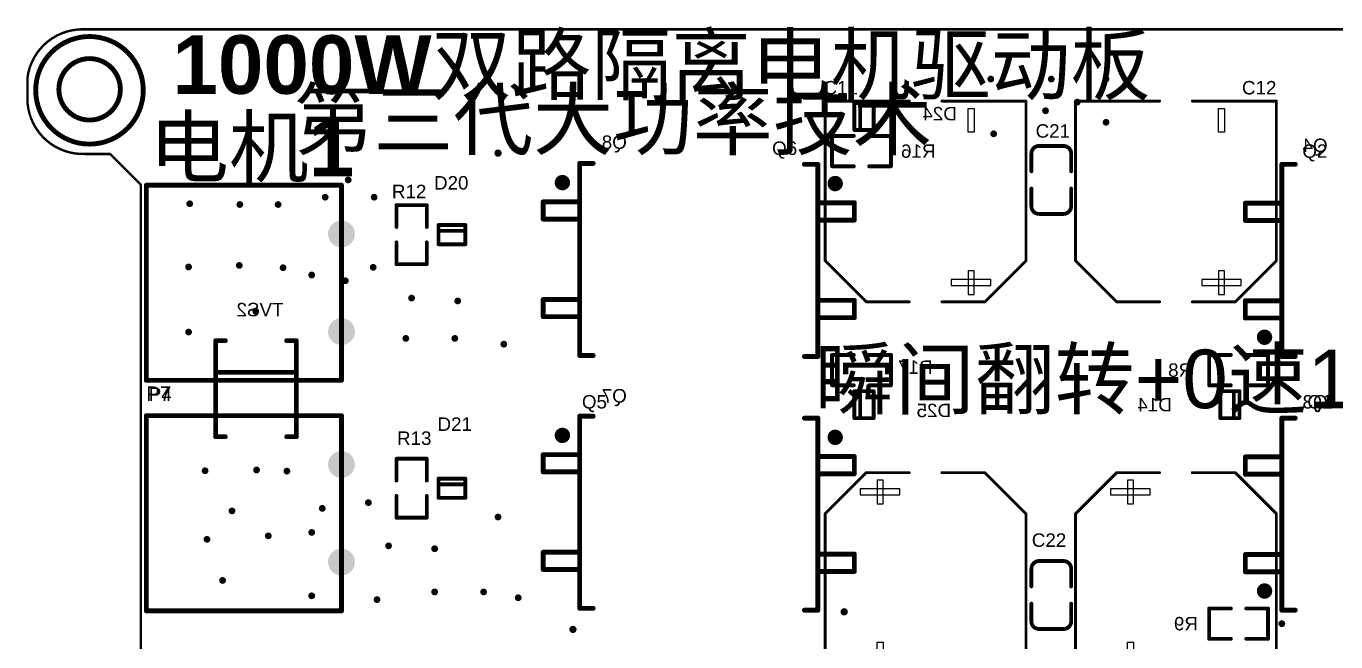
# Model space of a CAD drawing. Header units: inches. Extents: x -6 to 109, y -11 to 64.
# Drawn here: x -5.7 to 62.5, y 31 to 63.1 of the extents above; entities that cross this region are included whole.
import ezdxf

# ---------------------------------------------------------------- set-up
doc = ezdxf.new("R2010")
doc.units = ezdxf.units.IN
for name, color, linetype in [('BottomOverlay', 54, 'Continuous'), ('Mechanical1', 6, 'Continuous'), ('PadHoleLayer', 156, 'Continuous'), ('TopOverlay', 2, 'Continuous'), ('ViaHoleLayer', 16, 'Continuous')]:
    doc.layers.add(name, color=color, linetype=linetype)
doc.styles.add('Arial', font='', dxfattribs={"height": 0.2})
doc.styles.add('Arial_Bold', font='', dxfattribs={"height": 0.2})
doc.styles.get('Arial').set_extended_font_data('Arial')
doc.styles.get('Arial_Bold').set_extended_font_data('Arial', bold=True)

# ---------------------------------------------------------------- blocks, each defined once
blk = doc.blocks.new('POWER_2P_3_96_1')
at = {"layer": 'PadHoleLayer'}
h = blk.add_hatch(color=156, dxfattribs=at)
edge = h.paths.add_edge_path()
edge.add_arc((4.7498, 2.2352), 0.7, 0, 360)
h = blk.add_hatch(color=156, dxfattribs=at)
edge = h.paths.add_edge_path()
edge.add_arc((4.7498, -2.8448), 0.7, 0, 360)
at = {"layer": 'TopOverlay', "const_width": 0.254}
for points in [[(-5.4102, 4.7752), (4.7498, 4.7752)], [(-5.4102, -5.3848), (-5.4102, 4.7752)], [(4.7498, -5.3848), (4.7498, 4.7752)], [(-5.4102, -5.3848), (4.7498, -5.3848)]]:
    blk.add_lwpolyline(points, dxfattribs=at)
at = {"layer": 'TopOverlay', "const_width": 0.127}
for points in [[(-5.4737, 4.7752, 1), (-5.3467, 4.7752, 1)], [(-5.4737, 4.7752, 1), (-5.3467, 4.7752, 1)], [(4.6863, 4.7752, 1), (4.8133, 4.7752, 1)], [(4.6863, 4.7752, 1), (4.8133, 4.7752, 1)], [(-5.4737, -5.3848, 1), (-5.3467, -5.3848, 1)], [(-5.4737, -5.3848, 1), (-5.3467, -5.3848, 1)], [(4.6863, -5.3848, 1), (4.8133, -5.3848, 1)], [(4.6863, -5.3848, 1), (4.8133, -5.3848, 1)]]:
    blk.add_lwpolyline(points, format="xyb", close=True, dxfattribs=at)
blk = doc.blocks.new('LC_SMBF_S1_B_12')
at = {"layer": 'BottomOverlay', "const_width": 0.254}
for points in [[(-2.5, 1.6), (-2.5, 2.1)], [(2.5, 2.1), (-2.5, 2.1)], [(-0.85, -2.1), (-0.85, 2.1)], [(2.5, 1.6), (2.5, 2.1)], [(-2.5, -2.1), (-2.5, -1.6)], [(2.5, -2.1), (-2.5, -2.1)], [(2.5, -2.1), (2.5, -1.6)]]:
    blk.add_lwpolyline(points, dxfattribs=at)
at = {"layer": 'BottomOverlay', "const_width": 0.127}
for points in [[(-2.564, 2.1, 1), (-2.437, 2.1, 1)], [(-2.564, 2.1, 1), (-2.437, 2.1, 1)], [(-0.914, 2.1, 1), (-0.787, 2.1, 1)], [(2.437, 2.1, 1), (2.564, 2.1, 1)], [(2.437, 2.1, 1), (2.564, 2.1, 1)], [(-2.564, 1.6, 1), (-2.437, 1.6, 1)], [(2.437, 1.6, 1), (2.564, 1.6, 1)], [(-2.564, -1.6, 1), (-2.437, -1.6, 1)], [(-2.564, -2.1, 1), (-2.437, -2.1, 1)], [(-2.564, -2.1, 1), (-2.437, -2.1, 1)], [(-0.914, -2.1, 1), (-0.787, -2.1, 1)], [(2.437, -1.6, 1), (2.564, -1.6, 1)], [(2.437, -2.1, 1), (2.564, -2.1, 1)], [(2.437, -2.1, 1), (2.564, -2.1, 1)]]:
    blk.add_lwpolyline(points, format="xyb", close=True, dxfattribs=at)
blk = doc.blocks.new('LC_0603_R_B_23')
at = {"layer": 'BottomOverlay', "const_width": 0.2}
for points in [[(-1.535, -0.79), (-1.535, 0.79)], [(-1.535, 0.79), (-0.4, 0.79)], [(0.4, 0.79), (1.535, 0.79)], [(1.535, -0.79), (1.535, 0.79)], [(-1.535, -0.79), (-0.4, -0.79)], [(0.4, -0.79), (1.535, -0.79)]]:
    blk.add_lwpolyline(points, dxfattribs=at)
at = {"layer": 'BottomOverlay', "const_width": 0.1}
for points in [[(-1.585, 0.79, 1), (-1.485, 0.79, 1)], [(-1.585, 0.79, 1), (-1.485, 0.79, 1)], [(-0.45, 0.79, 1), (-0.35, 0.79, 1)], [(0.35, 0.79, 1), (0.45, 0.79, 1)], [(1.485, 0.79, 1), (1.585, 0.79, 1)], [(1.485, 0.79, 1), (1.585, 0.79, 1)], [(-1.585, -0.79, 1), (-1.485, -0.79, 1)], [(-1.585, -0.79, 1), (-1.485, -0.79, 1)], [(-0.45, -0.79, 1), (-0.35, -0.79, 1)], [(0.35, -0.79, 1), (0.45, -0.79, 1)], [(1.485, -0.79, 1), (1.585, -0.79, 1)], [(1.485, -0.79, 1), (1.585, -0.79, 1)]]:
    blk.add_lwpolyline(points, format="xyb", close=True, dxfattribs=at)
blk = doc.blocks.new('LC_0603_R_B_24')
at = {"layer": 'BottomOverlay', "const_width": 0.2}
for points in [[(-1.535, -0.79), (-1.535, 0.79)], [(-1.535, 0.79), (-0.4, 0.79)], [(0.4, 0.79), (1.535, 0.79)], [(1.535, -0.79), (1.535, 0.79)], [(-1.535, -0.79), (-0.4, -0.79)], [(0.4, -0.79), (1.535, -0.79)]]:
    blk.add_lwpolyline(points, dxfattribs=at)
at = {"layer": 'BottomOverlay', "const_width": 0.1}
for points in [[(-1.585, 0.79, 1), (-1.485, 0.79, 1)], [(-1.585, 0.79, 1), (-1.485, 0.79, 1)], [(-0.45, 0.79, 1), (-0.35, 0.79, 1)], [(0.35, 0.79, 1), (0.45, 0.79, 1)], [(1.485, 0.79, 1), (1.585, 0.79, 1)], [(1.485, 0.79, 1), (1.585, 0.79, 1)], [(-1.585, -0.79, 1), (-1.485, -0.79, 1)], [(-1.585, -0.79, 1), (-1.485, -0.79, 1)], [(-0.45, -0.79, 1), (-0.35, -0.79, 1)], [(0.35, -0.79, 1), (0.45, -0.79, 1)], [(1.485, -0.79, 1), (1.585, -0.79, 1)], [(1.485, -0.79, 1), (1.585, -0.79, 1)]]:
    blk.add_lwpolyline(points, format="xyb", close=True, dxfattribs=at)
blk = doc.blocks.new('LC_0603_R_27')
at = {"layer": 'TopOverlay', "const_width": 0.2}
for points in [[(-0.4, 0.79), (-1.535, 0.79)], [(-1.535, -0.79), (-1.535, 0.79)], [(1.535, 0.79), (0.4, 0.79)], [(1.535, -0.79), (1.535, 0.79)], [(-0.4, -0.79), (-1.535, -0.79)], [(1.535, -0.79), (0.4, -0.79)]]:
    blk.add_lwpolyline(points, dxfattribs=at)
at = {"layer": 'TopOverlay', "const_width": 0.1}
for points in [[(-1.585, 0.79, 1), (-1.485, 0.79, 1)], [(-1.585, 0.79, 1), (-1.485, 0.79, 1)], [(-0.45, 0.79, 1), (-0.35, 0.79, 1)], [(0.35, 0.79, 1), (0.45, 0.79, 1)], [(1.485, 0.79, 1), (1.585, 0.79, 1)], [(1.485, 0.79, 1), (1.585, 0.79, 1)], [(-1.585, -0.79, 1), (-1.485, -0.79, 1)], [(-1.585, -0.79, 1), (-1.485, -0.79, 1)], [(-0.45, -0.79, 1), (-0.35, -0.79, 1)], [(0.35, -0.79, 1), (0.45, -0.79, 1)], [(1.485, -0.79, 1), (1.585, -0.79, 1)], [(1.485, -0.79, 1), (1.585, -0.79, 1)]]:
    blk.add_lwpolyline(points, format="xyb", close=True, dxfattribs=at)
blk = doc.blocks.new('LC_0603_R_28')
at = {"layer": 'TopOverlay', "const_width": 0.2}
for points in [[(-0.4, 0.79), (-1.535, 0.79)], [(-1.535, -0.79), (-1.535, 0.79)], [(1.535, 0.79), (0.4, 0.79)], [(1.535, -0.79), (1.535, 0.79)], [(-0.4, -0.79), (-1.535, -0.79)], [(1.535, -0.79), (0.4, -0.79)]]:
    blk.add_lwpolyline(points, dxfattribs=at)
at = {"layer": 'TopOverlay', "const_width": 0.1}
for points in [[(-1.585, 0.79, 1), (-1.485, 0.79, 1)], [(-1.585, 0.79, 1), (-1.485, 0.79, 1)], [(-0.45, 0.79, 1), (-0.35, 0.79, 1)], [(0.35, 0.79, 1), (0.45, 0.79, 1)], [(1.485, 0.79, 1), (1.585, 0.79, 1)], [(1.485, 0.79, 1), (1.585, 0.79, 1)], [(-1.585, -0.79, 1), (-1.485, -0.79, 1)], [(-1.585, -0.79, 1), (-1.485, -0.79, 1)], [(-0.45, -0.79, 1), (-0.35, -0.79, 1)], [(0.35, -0.79, 1), (0.45, -0.79, 1)], [(1.485, -0.79, 1), (1.585, -0.79, 1)], [(1.485, -0.79, 1), (1.585, -0.79, 1)]]:
    blk.add_lwpolyline(points, format="xyb", close=True, dxfattribs=at)
blk = doc.blocks.new('LC_0603_R_B_31')
at = {"layer": 'BottomOverlay', "const_width": 0.2}
for points in [[(-1.535, 0.79), (-1.535, -0.79)], [(-0.4, 0.79), (-1.535, 0.79)], [(1.535, 0.79), (0.4, 0.79)], [(1.535, 0.79), (1.535, -0.79)], [(-0.4, -0.79), (-1.535, -0.79)], [(1.535, -0.79), (0.4, -0.79)]]:
    blk.add_lwpolyline(points, dxfattribs=at)
at = {"layer": 'BottomOverlay', "const_width": 0.1}
for points in [[(-1.585, 0.79, 1), (-1.485, 0.79, 1)], [(-1.585, 0.79, 1), (-1.485, 0.79, 1)], [(-0.45, 0.79, 1), (-0.35, 0.79, 1)], [(0.35, 0.79, 1), (0.45, 0.79, 1)], [(1.485, 0.79, 1), (1.585, 0.79, 1)], [(1.485, 0.79, 1), (1.585, 0.79, 1)], [(-1.585, -0.79, 1), (-1.485, -0.79, 1)], [(-1.585, -0.79, 1), (-1.485, -0.79, 1)], [(-0.45, -0.79, 1), (-0.35, -0.79, 1)], [(0.35, -0.79, 1), (0.45, -0.79, 1)], [(1.485, -0.79, 1), (1.585, -0.79, 1)], [(1.485, -0.79, 1), (1.585, -0.79, 1)]]:
    blk.add_lwpolyline(points, format="xyb", close=True, dxfattribs=at)
blk = doc.blocks.new('LC_0603_R_B_32')
at = {"layer": 'BottomOverlay', "const_width": 0.2}
for points in [[(-1.535, 0.79), (-1.535, -0.79)], [(-0.4, 0.79), (-1.535, 0.79)], [(1.535, 0.79), (0.4, 0.79)], [(1.535, 0.79), (1.535, -0.79)], [(-0.4, -0.79), (-1.535, -0.79)], [(1.535, -0.79), (0.4, -0.79)]]:
    blk.add_lwpolyline(points, dxfattribs=at)
at = {"layer": 'BottomOverlay', "const_width": 0.1}
for points in [[(-1.585, 0.79, 1), (-1.485, 0.79, 1)], [(-1.585, 0.79, 1), (-1.485, 0.79, 1)], [(-0.45, 0.79, 1), (-0.35, 0.79, 1)], [(0.35, 0.79, 1), (0.45, 0.79, 1)], [(1.485, 0.79, 1), (1.585, 0.79, 1)], [(1.485, 0.79, 1), (1.585, 0.79, 1)], [(-1.585, -0.79, 1), (-1.485, -0.79, 1)], [(-1.585, -0.79, 1), (-1.485, -0.79, 1)], [(-0.45, -0.79, 1), (-0.35, -0.79, 1)], [(0.35, -0.79, 1), (0.45, -0.79, 1)], [(1.485, -0.79, 1), (1.585, -0.79, 1)], [(1.485, -0.79, 1), (1.585, -0.79, 1)]]:
    blk.add_lwpolyline(points, format="xyb", close=True, dxfattribs=at)
blk = doc.blocks.new('LC_TO_263_2_B_40')
at = {"layer": 'BottomOverlay', "const_width": 0.254}
for points in [[(-4.6, 5), (-3.9, 5)], [(-3.9, -5), (-3.9, 5)], [(-3.9, 3), (-2, 3)], [(-2, 2.1), (-2, 3)], [(-3.9, 2.1), (-2, 2.1)], [(-3.9, -2.08), (-2, -2.08)], [(-2, -2.98), (-2, -2.08)], [(-3.9, -2.98), (-2, -2.98)], [(-4.6, -5), (-3.9, -5)]]:
    blk.add_lwpolyline(points, dxfattribs=at)
at = {"layer": 'BottomOverlay'}
for points, const_width in [([(-4.664, 5, 1), (-4.537, 5, 1)], 0.127), ([(-3.963, 5, 1), (-3.836, 5, 1)], 0.127), ([(-3.963, 5, 1), (-3.836, 5, 1)], 0.127), ([(-2.8, 4, 1), (-3.2, 4, 1)], 0.4), ([(-3.3, 4, 1), (-3.1, 4, 1)], 0.2), ([(-2.9, 4, 1), (-2.7, 4, 1)], 0.2), ([(-3.963, 3, 1), (-3.836, 3, 1)], 0.127), ([(-2.064, 3, 1), (-1.937, 3, 1)], 0.127), ([(-2.064, 3, 1), (-1.937, 3, 1)], 0.127), ([(-3.963, 2.1, 1), (-3.836, 2.1, 1)], 0.127), ([(-2.064, 2.1, 1), (-1.937, 2.1, 1)], 0.127), ([(-2.064, 2.1, 1), (-1.937, 2.1, 1)], 0.127), ([(-3.963, -2.08, 1), (-3.836, -2.08, 1)], 0.127), ([(-2.064, -2.08, 1), (-1.937, -2.08, 1)], 0.127), ([(-2.064, -2.08, 1), (-1.937, -2.08, 1)], 0.127), ([(-3.963, -2.98, 1), (-3.836, -2.98, 1)], 0.127), ([(-2.064, -2.98, 1), (-1.937, -2.98, 1)], 0.127), ([(-2.064, -2.98, 1), (-1.937, -2.98, 1)], 0.127), ([(-4.664, -5, 1), (-4.537, -5, 1)], 0.127), ([(-3.963, -5, 1), (-3.836, -5, 1)], 0.127), ([(-3.963, -5, 1), (-3.836, -5, 1)], 0.127)]:
    blk.add_lwpolyline(points, format="xyb", close=True, dxfattribs=dict(at, const_width=const_width))
blk = doc.blocks.new('LC_TO_263_2_B_41')
at = {"layer": 'BottomOverlay', "const_width": 0.254}
for points in [[(-4.6, 5), (-3.9, 5)], [(-3.9, -5), (-3.9, 5)], [(-3.9, 3), (-2, 3)], [(-2, 2.1), (-2, 3)], [(-3.9, 2.1), (-2, 2.1)], [(-3.9, -2.08), (-2, -2.08)], [(-2, -2.98), (-2, -2.08)], [(-3.9, -2.98), (-2, -2.98)], [(-4.6, -5), (-3.9, -5)]]:
    blk.add_lwpolyline(points, dxfattribs=at)
at = {"layer": 'BottomOverlay'}
for points, const_width in [([(-4.664, 5, 1), (-4.537, 5, 1)], 0.127), ([(-3.963, 5, 1), (-3.836, 5, 1)], 0.127), ([(-3.963, 5, 1), (-3.836, 5, 1)], 0.127), ([(-2.8, 4, 1), (-3.2, 4, 1)], 0.4), ([(-3.3, 4, 1), (-3.1, 4, 1)], 0.2), ([(-2.9, 4, 1), (-2.7, 4, 1)], 0.2), ([(-3.963, 3, 1), (-3.836, 3, 1)], 0.127), ([(-2.064, 3, 1), (-1.937, 3, 1)], 0.127), ([(-2.064, 3, 1), (-1.937, 3, 1)], 0.127), ([(-3.963, 2.1, 1), (-3.836, 2.1, 1)], 0.127), ([(-2.064, 2.1, 1), (-1.937, 2.1, 1)], 0.127), ([(-2.064, 2.1, 1), (-1.937, 2.1, 1)], 0.127), ([(-3.963, -2.08, 1), (-3.836, -2.08, 1)], 0.127), ([(-2.064, -2.08, 1), (-1.937, -2.08, 1)], 0.127), ([(-2.064, -2.08, 1), (-1.937, -2.08, 1)], 0.127), ([(-3.963, -2.98, 1), (-3.836, -2.98, 1)], 0.127), ([(-2.064, -2.98, 1), (-1.937, -2.98, 1)], 0.127), ([(-2.064, -2.98, 1), (-1.937, -2.98, 1)], 0.127), ([(-4.664, -5, 1), (-4.537, -5, 1)], 0.127), ([(-3.963, -5, 1), (-3.836, -5, 1)], 0.127), ([(-3.963, -5, 1), (-3.836, -5, 1)], 0.127)]:
    blk.add_lwpolyline(points, format="xyb", close=True, dxfattribs=dict(at, const_width=const_width))
blk = doc.blocks.new('LC_TO_263_2_42')
at = {"layer": 'TopOverlay', "const_width": 0.254}
for points in [[(-3.9, 5), (-4.6, 5)], [(-3.9, 5), (-3.9, -5)], [(-2, 2.98), (-3.9, 2.98)], [(-2, 2.98), (-2, 2.08)], [(-2, 2.08), (-3.9, 2.08)], [(-2, -2.1), (-3.9, -2.1)], [(-2, -2.1), (-2, -3)], [(-2, -3), (-3.9, -3)], [(-3.9, -5), (-4.6, -5)]]:
    blk.add_lwpolyline(points, dxfattribs=at)
at = {"layer": 'TopOverlay'}
for points, const_width in [([(-4.664, 5, 1), (-4.537, 5, 1)], 0.127), ([(-3.963, 5, 1), (-3.836, 5, 1)], 0.127), ([(-3.963, 5, 1), (-3.836, 5, 1)], 0.127), ([(-3.963, 2.98, 1), (-3.836, 2.98, 1)], 0.127), ([(-2.064, 2.98, 1), (-1.937, 2.98, 1)], 0.127), ([(-2.064, 2.98, 1), (-1.937, 2.98, 1)], 0.127), ([(-3.963, 2.08, 1), (-3.836, 2.08, 1)], 0.127), ([(-2.064, 2.08, 1), (-1.937, 2.08, 1)], 0.127), ([(-2.064, 2.08, 1), (-1.937, 2.08, 1)], 0.127), ([(-3.963, -2.1, 1), (-3.836, -2.1, 1)], 0.127), ([(-2.064, -2.1, 1), (-1.937, -2.1, 1)], 0.127), ([(-2.064, -2.1, 1), (-1.937, -2.1, 1)], 0.127), ([(-3.963, -3, 1), (-3.836, -3, 1)], 0.127), ([(-2.064, -3, 1), (-1.937, -3, 1)], 0.127), ([(-2.064, -3, 1), (-1.937, -3, 1)], 0.127), ([(-2.8, -4, 1), (-3.2, -4, 1)], 0.4), ([(-3.3, -4, 1), (-3.1, -4, 1)], 0.2), ([(-2.9, -4, 1), (-2.7, -4, 1)], 0.2), ([(-4.664, -5, 1), (-4.537, -5, 1)], 0.127), ([(-3.963, -5, 1), (-3.836, -5, 1)], 0.127), ([(-3.963, -5, 1), (-3.836, -5, 1)], 0.127)]:
    blk.add_lwpolyline(points, format="xyb", close=True, dxfattribs=dict(at, const_width=const_width))
blk = doc.blocks.new('LC_TO_263_2_43')
at = {"layer": 'TopOverlay', "const_width": 0.254}
for points in [[(-3.9, 5), (-4.6, 5)], [(-3.9, 5), (-3.9, -5)], [(-2, 2.98), (-3.9, 2.98)], [(-2, 2.98), (-2, 2.08)], [(-2, 2.08), (-3.9, 2.08)], [(-2, -2.1), (-3.9, -2.1)], [(-2, -2.1), (-2, -3)], [(-2, -3), (-3.9, -3)], [(-3.9, -5), (-4.6, -5)]]:
    blk.add_lwpolyline(points, dxfattribs=at)
at = {"layer": 'TopOverlay'}
for points, const_width in [([(-4.664, 5, 1), (-4.537, 5, 1)], 0.127), ([(-3.963, 5, 1), (-3.836, 5, 1)], 0.127), ([(-3.963, 5, 1), (-3.836, 5, 1)], 0.127), ([(-3.963, 2.98, 1), (-3.836, 2.98, 1)], 0.127), ([(-2.064, 2.98, 1), (-1.937, 2.98, 1)], 0.127), ([(-2.064, 2.98, 1), (-1.937, 2.98, 1)], 0.127), ([(-3.963, 2.08, 1), (-3.836, 2.08, 1)], 0.127), ([(-2.064, 2.08, 1), (-1.937, 2.08, 1)], 0.127), ([(-2.064, 2.08, 1), (-1.937, 2.08, 1)], 0.127), ([(-3.963, -2.1, 1), (-3.836, -2.1, 1)], 0.127), ([(-2.064, -2.1, 1), (-1.937, -2.1, 1)], 0.127), ([(-2.064, -2.1, 1), (-1.937, -2.1, 1)], 0.127), ([(-3.963, -3, 1), (-3.836, -3, 1)], 0.127), ([(-2.064, -3, 1), (-1.937, -3, 1)], 0.127), ([(-2.064, -3, 1), (-1.937, -3, 1)], 0.127), ([(-2.8, -4, 1), (-3.2, -4, 1)], 0.4), ([(-3.3, -4, 1), (-3.1, -4, 1)], 0.2), ([(-2.9, -4, 1), (-2.7, -4, 1)], 0.2), ([(-4.664, -5, 1), (-4.537, -5, 1)], 0.127), ([(-3.963, -5, 1), (-3.836, -5, 1)], 0.127), ([(-3.963, -5, 1), (-3.836, -5, 1)], 0.127)]:
    blk.add_lwpolyline(points, format="xyb", close=True, dxfattribs=dict(at, const_width=const_width))
blk = doc.blocks.new('LC_TO_263_2_B_44')
at = {"layer": 'BottomOverlay', "const_width": 0.254}
for points in [[(-3.9, 5), (-4.6, 5)], [(-3.9, 5), (-3.9, -5)], [(-2, 3), (-3.9, 3)], [(-2, 3), (-2, 2.1)], [(-2, 2.1), (-3.9, 2.1)], [(-2, -2.08), (-3.9, -2.08)], [(-2, -2.08), (-2, -2.98)], [(-2, -2.98), (-3.9, -2.98)], [(-3.9, -5), (-4.6, -5)]]:
    blk.add_lwpolyline(points, dxfattribs=at)
at = {"layer": 'BottomOverlay'}
for points, const_width in [([(-4.664, 5, 1), (-4.537, 5, 1)], 0.127), ([(-3.963, 5, 1), (-3.836, 5, 1)], 0.127), ([(-3.963, 5, 1), (-3.836, 5, 1)], 0.127), ([(-2.8, 4, 1), (-3.2, 4, 1)], 0.4), ([(-3.3, 4, 1), (-3.1, 4, 1)], 0.2), ([(-2.9, 4, 1), (-2.7, 4, 1)], 0.2), ([(-3.963, 3, 1), (-3.836, 3, 1)], 0.127), ([(-2.064, 3, 1), (-1.937, 3, 1)], 0.127), ([(-2.064, 3, 1), (-1.937, 3, 1)], 0.127), ([(-3.963, 2.1, 1), (-3.836, 2.1, 1)], 0.127), ([(-2.064, 2.1, 1), (-1.937, 2.1, 1)], 0.127), ([(-2.064, 2.1, 1), (-1.937, 2.1, 1)], 0.127), ([(-3.963, -2.08, 1), (-3.836, -2.08, 1)], 0.127), ([(-2.064, -2.08, 1), (-1.937, -2.08, 1)], 0.127), ([(-2.064, -2.08, 1), (-1.937, -2.08, 1)], 0.127), ([(-3.963, -2.98, 1), (-3.836, -2.98, 1)], 0.127), ([(-2.064, -2.98, 1), (-1.937, -2.98, 1)], 0.127), ([(-2.064, -2.98, 1), (-1.937, -2.98, 1)], 0.127), ([(-4.664, -5, 1), (-4.537, -5, 1)], 0.127), ([(-3.963, -5, 1), (-3.836, -5, 1)], 0.127), ([(-3.963, -5, 1), (-3.836, -5, 1)], 0.127)]:
    blk.add_lwpolyline(points, format="xyb", close=True, dxfattribs=dict(at, const_width=const_width))
blk = doc.blocks.new('LC_TO_263_2_B_45')
at = {"layer": 'BottomOverlay', "const_width": 0.254}
for points in [[(-3.9, 5), (-4.6, 5)], [(-3.9, 5), (-3.9, -5)], [(-2, 3), (-3.9, 3)], [(-2, 3), (-2, 2.1)], [(-2, 2.1), (-3.9, 2.1)], [(-2, -2.08), (-3.9, -2.08)], [(-2, -2.08), (-2, -2.98)], [(-2, -2.98), (-3.9, -2.98)], [(-3.9, -5), (-4.6, -5)]]:
    blk.add_lwpolyline(points, dxfattribs=at)
at = {"layer": 'BottomOverlay'}
for points, const_width in [([(-4.664, 5, 1), (-4.537, 5, 1)], 0.127), ([(-3.963, 5, 1), (-3.836, 5, 1)], 0.127), ([(-3.963, 5, 1), (-3.836, 5, 1)], 0.127), ([(-2.8, 4, 1), (-3.2, 4, 1)], 0.4), ([(-3.3, 4, 1), (-3.1, 4, 1)], 0.2), ([(-2.9, 4, 1), (-2.7, 4, 1)], 0.2), ([(-3.963, 3, 1), (-3.836, 3, 1)], 0.127), ([(-2.064, 3, 1), (-1.937, 3, 1)], 0.127), ([(-2.064, 3, 1), (-1.937, 3, 1)], 0.127), ([(-3.963, 2.1, 1), (-3.836, 2.1, 1)], 0.127), ([(-2.064, 2.1, 1), (-1.937, 2.1, 1)], 0.127), ([(-2.064, 2.1, 1), (-1.937, 2.1, 1)], 0.127), ([(-3.963, -2.08, 1), (-3.836, -2.08, 1)], 0.127), ([(-2.064, -2.08, 1), (-1.937, -2.08, 1)], 0.127), ([(-2.064, -2.08, 1), (-1.937, -2.08, 1)], 0.127), ([(-3.963, -2.98, 1), (-3.836, -2.98, 1)], 0.127), ([(-2.064, -2.98, 1), (-1.937, -2.98, 1)], 0.127), ([(-2.064, -2.98, 1), (-1.937, -2.98, 1)], 0.127), ([(-4.664, -5, 1), (-4.537, -5, 1)], 0.127), ([(-3.963, -5, 1), (-3.836, -5, 1)], 0.127), ([(-3.963, -5, 1), (-3.836, -5, 1)], 0.127)]:
    blk.add_lwpolyline(points, format="xyb", close=True, dxfattribs=dict(at, const_width=const_width))
blk = doc.blocks.new('POWER_2P_3_96_49')
at = {"layer": 'PadHoleLayer'}
h = blk.add_hatch(color=156, dxfattribs=at)
edge = h.paths.add_edge_path()
edge.add_arc((4.7498, 2.2352), 0.7, 0, 360)
h = blk.add_hatch(color=156, dxfattribs=at)
edge = h.paths.add_edge_path()
edge.add_arc((4.7498, -2.8448), 0.7, 0, 360)
at = {"layer": 'TopOverlay', "const_width": 0.254}
for points in [[(-5.4102, 4.7752), (4.7498, 4.7752)], [(-5.4102, -5.3848), (-5.4102, 4.7752)], [(4.7498, -5.3848), (4.7498, 4.7752)], [(-5.4102, -5.3848), (4.7498, -5.3848)]]:
    blk.add_lwpolyline(points, dxfattribs=at)
at = {"layer": 'TopOverlay', "const_width": 0.127}
for points in [[(-5.4737, 4.7752, 1), (-5.3467, 4.7752, 1)], [(-5.4737, 4.7752, 1), (-5.3467, 4.7752, 1)], [(4.6863, 4.7752, 1), (4.8133, 4.7752, 1)], [(4.6863, 4.7752, 1), (4.8133, 4.7752, 1)], [(-5.4737, -5.3848, 1), (-5.3467, -5.3848, 1)], [(-5.4737, -5.3848, 1), (-5.3467, -5.3848, 1)], [(4.6863, -5.3848, 1), (4.8133, -5.3848, 1)], [(4.6863, -5.3848, 1), (4.8133, -5.3848, 1)]]:
    blk.add_lwpolyline(points, format="xyb", close=True, dxfattribs=at)
blk = doc.blocks.new('LC_SOD_123_B_56')
at = {"layer": 'BottomOverlay', "const_width": 0.2}
for points in [[(-0.5, 0.7), (0.5, 0.7)], [(-0.5, -0.7), (-0.5, 0.7)], [(-0.2, -0.7), (-0.2, 0.7)], [(0.5, -0.7), (0.5, 0.7)], [(-0.5, -0.7), (0.5, -0.7)]]:
    blk.add_lwpolyline(points, dxfattribs=at)
at = {"layer": 'BottomOverlay', "const_width": 0.1}
for points in [[(-0.55, 0.7, 1), (-0.45, 0.7, 1)], [(-0.55, 0.7, 1), (-0.45, 0.7, 1)], [(-0.25, 0.7, 1), (-0.15, 0.7, 1)], [(0.45, 0.7, 1), (0.55, 0.7, 1)], [(0.45, 0.7, 1), (0.55, 0.7, 1)], [(-0.55, -0.7, 1), (-0.45, -0.7, 1)], [(-0.55, -0.7, 1), (-0.45, -0.7, 1)], [(-0.25, -0.7, 1), (-0.15, -0.7, 1)], [(0.45, -0.7, 1), (0.55, -0.7, 1)], [(0.45, -0.7, 1), (0.55, -0.7, 1)]]:
    blk.add_lwpolyline(points, format="xyb", close=True, dxfattribs=at)
blk = doc.blocks.new('LC_SOD_123_B_57')
at = {"layer": 'BottomOverlay', "const_width": 0.2}
for points in [[(-0.5, 0.7), (0.5, 0.7)], [(-0.5, -0.7), (-0.5, 0.7)], [(-0.2, -0.7), (-0.2, 0.7)], [(0.5, -0.7), (0.5, 0.7)], [(-0.5, -0.7), (0.5, -0.7)]]:
    blk.add_lwpolyline(points, dxfattribs=at)
at = {"layer": 'BottomOverlay', "const_width": 0.1}
for points in [[(-0.55, 0.7, 1), (-0.45, 0.7, 1)], [(-0.55, 0.7, 1), (-0.45, 0.7, 1)], [(-0.25, 0.7, 1), (-0.15, 0.7, 1)], [(0.45, 0.7, 1), (0.55, 0.7, 1)], [(0.45, 0.7, 1), (0.55, 0.7, 1)], [(-0.55, -0.7, 1), (-0.45, -0.7, 1)], [(-0.55, -0.7, 1), (-0.45, -0.7, 1)], [(-0.25, -0.7, 1), (-0.15, -0.7, 1)], [(0.45, -0.7, 1), (0.55, -0.7, 1)], [(0.45, -0.7, 1), (0.55, -0.7, 1)]]:
    blk.add_lwpolyline(points, format="xyb", close=True, dxfattribs=at)
blk = doc.blocks.new('LC_SOD_123_60')
at = {"layer": 'TopOverlay', "const_width": 0.2}
for points in [[(0.5, 0.7), (-0.5, 0.7)], [(-0.5, -0.7), (-0.5, 0.7)], [(-0.2, -0.7), (-0.2, 0.7)], [(0.5, -0.7), (0.5, 0.7)], [(0.5, -0.7), (-0.5, -0.7)]]:
    blk.add_lwpolyline(points, dxfattribs=at)
at = {"layer": 'TopOverlay', "const_width": 0.1}
for points in [[(-0.55, 0.7, 1), (-0.45, 0.7, 1)], [(-0.55, 0.7, 1), (-0.45, 0.7, 1)], [(-0.25, 0.7, 1), (-0.15, 0.7, 1)], [(0.45, 0.7, 1), (0.55, 0.7, 1)], [(0.45, 0.7, 1), (0.55, 0.7, 1)], [(-0.55, -0.7, 1), (-0.45, -0.7, 1)], [(-0.55, -0.7, 1), (-0.45, -0.7, 1)], [(-0.25, -0.7, 1), (-0.15, -0.7, 1)], [(0.45, -0.7, 1), (0.55, -0.7, 1)], [(0.45, -0.7, 1), (0.55, -0.7, 1)]]:
    blk.add_lwpolyline(points, format="xyb", close=True, dxfattribs=at)
blk = doc.blocks.new('LC_SOD_123_61')
at = {"layer": 'TopOverlay', "const_width": 0.2}
for points in [[(0.5, 0.7), (-0.5, 0.7)], [(-0.5, -0.7), (-0.5, 0.7)], [(-0.2, -0.7), (-0.2, 0.7)], [(0.5, -0.7), (0.5, 0.7)], [(0.5, -0.7), (-0.5, -0.7)]]:
    blk.add_lwpolyline(points, dxfattribs=at)
at = {"layer": 'TopOverlay', "const_width": 0.1}
for points in [[(-0.55, 0.7, 1), (-0.45, 0.7, 1)], [(-0.55, 0.7, 1), (-0.45, 0.7, 1)], [(-0.25, 0.7, 1), (-0.15, 0.7, 1)], [(0.45, 0.7, 1), (0.55, 0.7, 1)], [(0.45, 0.7, 1), (0.55, 0.7, 1)], [(-0.55, -0.7, 1), (-0.45, -0.7, 1)], [(-0.55, -0.7, 1), (-0.45, -0.7, 1)], [(-0.25, -0.7, 1), (-0.15, -0.7, 1)], [(0.45, -0.7, 1), (0.55, -0.7, 1)], [(0.45, -0.7, 1), (0.55, -0.7, 1)]]:
    blk.add_lwpolyline(points, format="xyb", close=True, dxfattribs=at)
blk = doc.blocks.new('LC_SOD_123_B_67')
at = {"layer": 'BottomOverlay', "const_width": 0.2}
for points in [[(0.5, 0.7), (-0.5, 0.7)], [(-0.5, 0.7), (-0.5, -0.7)], [(-0.2, 0.7), (-0.2, -0.7)], [(0.5, 0.7), (0.5, -0.7)], [(0.5, -0.7), (-0.5, -0.7)]]:
    blk.add_lwpolyline(points, dxfattribs=at)
at = {"layer": 'BottomOverlay', "const_width": 0.1}
for points in [[(-0.55, 0.7, 1), (-0.45, 0.7, 1)], [(-0.55, 0.7, 1), (-0.45, 0.7, 1)], [(-0.25, 0.7, 1), (-0.15, 0.7, 1)], [(0.45, 0.7, 1), (0.55, 0.7, 1)], [(0.45, 0.7, 1), (0.55, 0.7, 1)], [(-0.55, -0.7, 1), (-0.45, -0.7, 1)], [(-0.55, -0.7, 1), (-0.45, -0.7, 1)], [(-0.25, -0.7, 1), (-0.15, -0.7, 1)], [(0.45, -0.7, 1), (0.55, -0.7, 1)], [(0.45, -0.7, 1), (0.55, -0.7, 1)]]:
    blk.add_lwpolyline(points, format="xyb", close=True, dxfattribs=at)
blk = doc.blocks.new('LC_0805_C_90')
at = {"layer": 'TopOverlay', "const_width": 0.2}
for points in [[(-1.77, 0.635, -0.414214), (-1.37, 1.035)], [(1.37, 1.035, -0.414213), (1.77, 0.635)], [(-1.37, -1.035, -0.414214), (-1.77, -0.635)], [(1.77, -0.635, -0.414214), (1.37, -1.035)]]:
    blk.add_lwpolyline(points, format="xyb", dxfattribs=at)
for points in [[(-1.77, 0.635), (-1.77, -0.635)], [(-1.37, 1.035), (-0.45, 1.035)], [(0.45, 1.035), (1.37, 1.035)], [(1.77, 0.635), (1.77, -0.635)], [(-1.37, -1.035), (-0.45, -1.035)], [(0.45, -1.035), (1.37, -1.035)]]:
    blk.add_lwpolyline(points, dxfattribs=at)
at = {"layer": 'TopOverlay', "const_width": 0.1}
for points in [[(-1.82, 0.635, 1), (-1.72, 0.635, 1)], [(-1.82, 0.635, 1), (-1.72, 0.635, 1)], [(-1.42, 1.035, 1), (-1.32, 1.035, 1)], [(-1.42, 1.035, 1), (-1.32, 1.035, 1)], [(-0.5, 1.035, 1), (-0.4, 1.035, 1)], [(0.4, 1.035, 1), (0.5, 1.035, 1)], [(1.32, 1.035, 1), (1.42, 1.035, 1)], [(1.32, 1.035, 1), (1.42, 1.035, 1)], [(1.72, 0.635, 1), (1.82, 0.635, 1)], [(1.72, 0.635, 1), (1.82, 0.635, 1)], [(-1.82, -0.635, 1), (-1.72, -0.635, 1)], [(-1.82, -0.635, 1), (-1.72, -0.635, 1)], [(1.72, -0.635, 1), (1.82, -0.635, 1)], [(1.72, -0.635, 1), (1.82, -0.635, 1)], [(-1.42, -1.035, 1), (-1.32, -1.035, 1)], [(-1.42, -1.035, 1), (-1.32, -1.035, 1)], [(-0.5, -1.035, 1), (-0.4, -1.035, 1)], [(0.4, -1.035, 1), (0.5, -1.035, 1)], [(1.32, -1.035, 1), (1.42, -1.035, 1)], [(1.32, -1.035, 1), (1.42, -1.035, 1)]]:
    blk.add_lwpolyline(points, format="xyb", close=True, dxfattribs=at)
blk = doc.blocks.new('LC_0805_C_91')
at = {"layer": 'TopOverlay', "const_width": 0.2}
for points in [[(-1.77, 0.635, -0.414214), (-1.37, 1.035)], [(1.37, 1.035, -0.414213), (1.77, 0.635)], [(-1.37, -1.035, -0.414214), (-1.77, -0.635)], [(1.77, -0.635, -0.414214), (1.37, -1.035)]]:
    blk.add_lwpolyline(points, format="xyb", dxfattribs=at)
for points in [[(-1.77, -0.635), (-1.77, 0.635)], [(-0.45, 1.035), (-1.37, 1.035)], [(1.37, 1.035), (0.45, 1.035)], [(1.77, -0.635), (1.77, 0.635)], [(-0.45, -1.035), (-1.37, -1.035)], [(1.37, -1.035), (0.45, -1.035)]]:
    blk.add_lwpolyline(points, dxfattribs=at)
at = {"layer": 'TopOverlay', "const_width": 0.1}
for points in [[(-1.82, 0.635, 1), (-1.72, 0.635, 1)], [(-1.82, 0.635, 1), (-1.72, 0.635, 1)], [(-1.42, 1.035, 1), (-1.32, 1.035, 1)], [(-1.42, 1.035, 1), (-1.32, 1.035, 1)], [(-0.5, 1.035, 1), (-0.4, 1.035, 1)], [(0.4, 1.035, 1), (0.5, 1.035, 1)], [(1.32, 1.035, 1), (1.42, 1.035, 1)], [(1.32, 1.035, 1), (1.42, 1.035, 1)], [(1.72, 0.635, 1), (1.82, 0.635, 1)], [(1.72, 0.635, 1), (1.82, 0.635, 1)], [(-1.82, -0.635, 1), (-1.72, -0.635, 1)], [(-1.82, -0.635, 1), (-1.72, -0.635, 1)], [(1.72, -0.635, 1), (1.82, -0.635, 1)], [(1.72, -0.635, 1), (1.82, -0.635, 1)], [(-1.42, -1.035, 1), (-1.32, -1.035, 1)], [(-1.42, -1.035, 1), (-1.32, -1.035, 1)], [(-0.5, -1.035, 1), (-0.4, -1.035, 1)], [(0.4, -1.035, 1), (0.5, -1.035, 1)], [(1.32, -1.035, 1), (1.42, -1.035, 1)], [(1.32, -1.035, 1), (1.42, -1.035, 1)]]:
    blk.add_lwpolyline(points, format="xyb", close=True, dxfattribs=at)
blk = doc.blocks.new('470UF_35V_SMD10_10_5_92')
at = {"layer": 'TopOverlay'}
for p, q in [((-4.613, -1.574), (-4.613, -1.574)), ((-4.613, -1.574), (-4.613, -3.634)), ((-4.304, -1.574), (-4.613, -1.574)), ((-4.304, -3.634), (-4.304, -1.574)), ((-5.076, -2.449), (-5.076, -2.449)), ((-5.076, -2.449), (-5.076, -2.758)), ((-3.84, -2.449), (-5.076, -2.449)), ((-3.84, -2.758), (-3.84, -2.449)), ((3.37, -2.758), (3.37, -2.449)), ((3.37, -2.449), (4.606, -2.449)), ((4.606, -2.449), (4.606, -2.449)), ((4.606, -2.449), (4.606, -2.758)), ((-5.076, -2.758), (-3.84, -2.758)), ((4.606, -2.758), (3.37, -2.758)), ((-4.613, -3.634), (-4.304, -3.634))]:
    blk.add_line(p, q, dxfattribs=at)
at = {"layer": 'TopOverlay', "const_width": 0.152}
for points in [[(-5.461, 2.855), (-3.325, 4.991)], [(4.991, 4.991), (-3.325, 4.991)], [(4.991, 0.618), (4.991, 4.991)], [(-5.461, 0.618), (-5.461, 2.855)], [(-5.461, -3.325), (-5.461, -1.087)], [(4.991, -5.461), (4.991, -1.087)], [(-3.325, -5.461), (-5.461, -3.325)], [(4.991, -5.461), (-3.325, -5.461)]]:
    blk.add_lwpolyline(points, dxfattribs=at)
at = {"layer": 'TopOverlay', "const_width": 0.0762}
for points in [[(-3.363, 4.991, 1), (-3.287, 4.991, 1)], [(-3.363, 4.991, 1), (-3.287, 4.991, 1)], [(4.953, 4.991, 1), (5.029, 4.991, 1)], [(4.953, 4.991, 1), (5.029, 4.991, 1)], [(-5.499, 2.855, 1), (-5.423, 2.855, 1)], [(-5.499, 2.855, 1), (-5.423, 2.855, 1)], [(-5.499, 0.618, 1), (-5.423, 0.618, 1)], [(4.953, 0.618, 1), (5.029, 0.618, 1)], [(-5.499, -1.087, 1), (-5.423, -1.087, 1)], [(4.953, -1.087, 1), (5.029, -1.087, 1)], [(-5.499, -3.325, 1), (-5.423, -3.325, 1)], [(-5.499, -3.325, 1), (-5.423, -3.325, 1)], [(-3.363, -5.461, 1), (-3.287, -5.461, 1)], [(-3.363, -5.461, 1), (-3.287, -5.461, 1)], [(4.953, -5.461, 1), (5.029, -5.461, 1)], [(4.953, -5.461, 1), (5.029, -5.461, 1)]]:
    blk.add_lwpolyline(points, format="xyb", close=True, dxfattribs=at)
blk = doc.blocks.new('470UF_35V_SMD10_10_5_93')
at = {"layer": 'TopOverlay'}
for p, q in [((-4.613, -1.574), (-4.613, -1.574)), ((-4.613, -1.574), (-4.613, -3.634)), ((-4.304, -1.574), (-4.613, -1.574)), ((-4.304, -3.634), (-4.304, -1.574)), ((-5.076, -2.449), (-5.076, -2.449)), ((-5.076, -2.449), (-5.076, -2.758)), ((-3.84, -2.449), (-5.076, -2.449)), ((-3.84, -2.758), (-3.84, -2.449)), ((3.37, -2.758), (3.37, -2.449)), ((3.37, -2.449), (4.606, -2.449)), ((4.606, -2.449), (4.606, -2.449)), ((4.606, -2.449), (4.606, -2.758)), ((-5.076, -2.758), (-3.84, -2.758)), ((4.606, -2.758), (3.37, -2.758)), ((-4.613, -3.634), (-4.304, -3.634))]:
    blk.add_line(p, q, dxfattribs=at)
at = {"layer": 'TopOverlay', "const_width": 0.152}
for points in [[(-5.461, 2.855), (-3.325, 4.991)], [(4.991, 4.991), (-3.325, 4.991)], [(4.991, 0.618), (4.991, 4.991)], [(-5.461, 0.618), (-5.461, 2.855)], [(-5.461, -3.325), (-5.461, -1.087)], [(4.991, -5.461), (4.991, -1.087)], [(-3.325, -5.461), (-5.461, -3.325)], [(4.991, -5.461), (-3.325, -5.461)]]:
    blk.add_lwpolyline(points, dxfattribs=at)
at = {"layer": 'TopOverlay', "const_width": 0.0762}
for points in [[(-3.363, 4.991, 1), (-3.287, 4.991, 1)], [(-3.363, 4.991, 1), (-3.287, 4.991, 1)], [(4.953, 4.991, 1), (5.029, 4.991, 1)], [(4.953, 4.991, 1), (5.029, 4.991, 1)], [(-5.499, 2.855, 1), (-5.423, 2.855, 1)], [(-5.499, 2.855, 1), (-5.423, 2.855, 1)], [(-5.499, 0.618, 1), (-5.423, 0.618, 1)], [(4.953, 0.618, 1), (5.029, 0.618, 1)], [(-5.499, -1.087, 1), (-5.423, -1.087, 1)], [(4.953, -1.087, 1), (5.029, -1.087, 1)], [(-5.499, -3.325, 1), (-5.423, -3.325, 1)], [(-5.499, -3.325, 1), (-5.423, -3.325, 1)], [(-3.363, -5.461, 1), (-3.287, -5.461, 1)], [(-3.363, -5.461, 1), (-3.287, -5.461, 1)], [(4.953, -5.461, 1), (5.029, -5.461, 1)], [(4.953, -5.461, 1), (5.029, -5.461, 1)]]:
    blk.add_lwpolyline(points, format="xyb", close=True, dxfattribs=at)
blk = doc.blocks.new('470UF_35V_SMD10_10_5_100')
at = {"layer": 'TopOverlay'}
for p, q in [((-4.613, -1.574), (-4.613, -1.574)), ((-4.613, -1.574), (-4.613, -3.634)), ((-4.304, -1.574), (-4.613, -1.574)), ((-4.304, -3.634), (-4.304, -1.574)), ((-5.076, -2.449), (-5.076, -2.449)), ((-5.076, -2.449), (-5.076, -2.758)), ((-3.84, -2.449), (-5.076, -2.449)), ((-3.84, -2.758), (-3.84, -2.449)), ((3.37, -2.758), (3.37, -2.449)), ((3.37, -2.449), (4.606, -2.449)), ((4.606, -2.449), (4.606, -2.449)), ((4.606, -2.449), (4.606, -2.758)), ((-5.076, -2.758), (-3.84, -2.758)), ((4.606, -2.758), (3.37, -2.758)), ((-4.613, -3.634), (-4.304, -3.634))]:
    blk.add_line(p, q, dxfattribs=at)
at = {"layer": 'TopOverlay', "const_width": 0.152}
for points in [[(-3.325, 4.991), (-5.461, 2.855)], [(-3.325, 4.991), (4.991, 4.991)], [(4.991, 4.991), (4.991, 0.618)], [(-5.461, 2.855), (-5.461, 0.618)], [(-5.461, -1.087), (-5.461, -3.325)], [(4.991, -1.087), (4.991, -5.461)], [(-5.461, -3.325), (-3.325, -5.461)], [(-3.325, -5.461), (4.991, -5.461)]]:
    blk.add_lwpolyline(points, dxfattribs=at)
at = {"layer": 'TopOverlay', "const_width": 0.0762}
for points in [[(-3.363, 4.991, 1), (-3.287, 4.991, 1)], [(-3.363, 4.991, 1), (-3.287, 4.991, 1)], [(4.953, 4.991, 1), (5.029, 4.991, 1)], [(4.953, 4.991, 1), (5.029, 4.991, 1)], [(-5.499, 2.855, 1), (-5.423, 2.855, 1)], [(-5.499, 2.855, 1), (-5.423, 2.855, 1)], [(-5.499, 0.618, 1), (-5.423, 0.618, 1)], [(4.953, 0.618, 1), (5.029, 0.618, 1)], [(-5.499, -1.087, 1), (-5.423, -1.087, 1)], [(4.953, -1.087, 1), (5.029, -1.087, 1)], [(-5.499, -3.325, 1), (-5.423, -3.325, 1)], [(-5.499, -3.325, 1), (-5.423, -3.325, 1)], [(-3.363, -5.461, 1), (-3.287, -5.461, 1)], [(-3.363, -5.461, 1), (-3.287, -5.461, 1)], [(4.953, -5.461, 1), (5.029, -5.461, 1)], [(4.953, -5.461, 1), (5.029, -5.461, 1)]]:
    blk.add_lwpolyline(points, format="xyb", close=True, dxfattribs=at)
blk = doc.blocks.new('470UF_35V_SMD10_10_5_101')
at = {"layer": 'TopOverlay'}
for p, q in [((-4.613, -1.574), (-4.613, -1.574)), ((-4.613, -1.574), (-4.613, -3.634)), ((-4.304, -1.574), (-4.613, -1.574)), ((-4.304, -3.634), (-4.304, -1.574)), ((-5.076, -2.449), (-5.076, -2.449)), ((-5.076, -2.449), (-5.076, -2.758)), ((-3.84, -2.449), (-5.076, -2.449)), ((-3.84, -2.758), (-3.84, -2.449)), ((3.37, -2.758), (3.37, -2.449)), ((3.37, -2.449), (4.606, -2.449)), ((4.606, -2.449), (4.606, -2.449)), ((4.606, -2.449), (4.606, -2.758)), ((-5.076, -2.758), (-3.84, -2.758)), ((4.606, -2.758), (3.37, -2.758)), ((-4.613, -3.634), (-4.304, -3.634))]:
    blk.add_line(p, q, dxfattribs=at)
at = {"layer": 'TopOverlay', "const_width": 0.152}
for points in [[(-3.325, 4.991), (-5.461, 2.855)], [(-3.325, 4.991), (4.991, 4.991)], [(4.991, 4.991), (4.991, 0.618)], [(-5.461, 2.855), (-5.461, 0.618)], [(-5.461, -1.087), (-5.461, -3.325)], [(4.991, -1.087), (4.991, -5.461)], [(-5.461, -3.325), (-3.325, -5.461)], [(-3.325, -5.461), (4.991, -5.461)]]:
    blk.add_lwpolyline(points, dxfattribs=at)
at = {"layer": 'TopOverlay', "const_width": 0.0762}
for points in [[(-3.363, 4.991, 1), (-3.287, 4.991, 1)], [(-3.363, 4.991, 1), (-3.287, 4.991, 1)], [(4.953, 4.991, 1), (5.029, 4.991, 1)], [(4.953, 4.991, 1), (5.029, 4.991, 1)], [(-5.499, 2.855, 1), (-5.423, 2.855, 1)], [(-5.499, 2.855, 1), (-5.423, 2.855, 1)], [(-5.499, 0.618, 1), (-5.423, 0.618, 1)], [(4.953, 0.618, 1), (5.029, 0.618, 1)], [(-5.499, -1.087, 1), (-5.423, -1.087, 1)], [(4.953, -1.087, 1), (5.029, -1.087, 1)], [(-5.499, -3.325, 1), (-5.423, -3.325, 1)], [(-5.499, -3.325, 1), (-5.423, -3.325, 1)], [(-3.363, -5.461, 1), (-3.287, -5.461, 1)], [(-3.363, -5.461, 1), (-3.287, -5.461, 1)], [(4.953, -5.461, 1), (5.029, -5.461, 1)], [(4.953, -5.461, 1), (5.029, -5.461, 1)]]:
    blk.add_lwpolyline(points, format="xyb", close=True, dxfattribs=at)

msp = doc.modelspace()

# ---------------------------------------------------------------- hatches: boundary and pattern name
at = {"layer": 'ViaHoleLayer'}
h = msp.add_hatch(color=16, dxfattribs=at)
edge = h.paths.add_edge_path()
edge.add_arc((44.55, 60.3), 0.178, 0, 360)
h = msp.add_hatch(color=16, dxfattribs=at)
edge = h.paths.add_edge_path()
edge.add_arc((47.7, 60.3), 0.178, 0, 360)
h = msp.add_hatch(color=16, dxfattribs=at)
edge = h.paths.add_edge_path()
edge.add_arc((50.55, 60.3), 0.178, 0, 360)
h = msp.add_hatch(color=16, dxfattribs=at)
edge = h.paths.add_edge_path()
edge.add_arc((47.4, 58.65), 0.178, 0, 360)
h = msp.add_hatch(color=16, dxfattribs=at)
edge = h.paths.add_edge_path()
edge.add_arc((49.05, 59.1), 0.178, 0, 360)
h = msp.add_hatch(color=16, dxfattribs=at)
edge = h.paths.add_edge_path()
edge.add_arc((50.55, 58.05), 0.178, 0, 360)
h = msp.add_hatch(color=16, dxfattribs=at)
edge = h.paths.add_edge_path()
edge.add_arc((44.7, 57.45), 0.178, 0, 360)
h = msp.add_hatch(color=16, dxfattribs=at)
edge = h.paths.add_edge_path()
edge.add_arc((18.9, 56.445), 0.191, 0, 360)
h = msp.add_hatch(color=16, dxfattribs=at)
edge = h.paths.add_edge_path()
edge.add_arc((11.1, 55.05), 0.178, 0, 360)
h = msp.add_hatch(color=16, dxfattribs=at)
edge = h.paths.add_edge_path()
edge.add_arc((2.85, 53.81), 0.178, 0, 360)
h = msp.add_hatch(color=16, dxfattribs=at)
edge = h.paths.add_edge_path()
edge.add_arc((5.46, 53.77), 0.178, 0, 360)
h = msp.add_hatch(color=16, dxfattribs=at)
edge = h.paths.add_edge_path()
edge.add_arc((7.45, 53.77), 0.178, 0, 360)
h = msp.add_hatch(color=16, dxfattribs=at)
edge = h.paths.add_edge_path()
edge.add_arc((9.9, 54.15), 0.178, 0, 360)
h = msp.add_hatch(color=16, dxfattribs=at)
edge = h.paths.add_edge_path()
edge.add_arc((12.45, 54.15), 0.178, 0, 360)
h = msp.add_hatch(color=16, dxfattribs=at)
edge = h.paths.add_edge_path()
edge.add_arc((2.79, 50.52), 0.178, 0, 360)
h = msp.add_hatch(color=16, dxfattribs=at)
edge = h.paths.add_edge_path()
edge.add_arc((5.43, 50.6), 0.178, 0, 360)
h = msp.add_hatch(color=16, dxfattribs=at)
edge = h.paths.add_edge_path()
edge.add_arc((7.71, 50.48), 0.178, 0, 360)
h = msp.add_hatch(color=16, dxfattribs=at)
edge = h.paths.add_edge_path()
edge.add_arc((12.4, 50.5), 0.178, 0, 360)
h = msp.add_hatch(color=16, dxfattribs=at)
edge = h.paths.add_edge_path()
edge.add_arc((9.2, 50.1), 0.178, 0, 360)
h = msp.add_hatch(color=16, dxfattribs=at)
edge = h.paths.add_edge_path()
edge.add_arc((10.95, 49.8), 0.178, 0, 360)
h = msp.add_hatch(color=16, dxfattribs=at)
edge = h.paths.add_edge_path()
edge.add_arc((14.4, 48.9), 0.178, 0, 360)
h = msp.add_hatch(color=16, dxfattribs=at)
edge = h.paths.add_edge_path()
edge.add_arc((16.8, 48.75), 0.178, 0, 360)
h = msp.add_hatch(color=16, dxfattribs=at)
edge = h.paths.add_edge_path()
edge.add_arc((6.29, 48.2), 0.178, 0, 360)
h = msp.add_hatch(color=16, dxfattribs=at)
edge = h.paths.add_edge_path()
edge.add_arc((2.79, 47.13), 0.178, 0, 360)
h = msp.add_hatch(color=16, dxfattribs=at)
edge = h.paths.add_edge_path()
edge.add_arc((14.1, 46.8), 0.178, 0, 360)
h = msp.add_hatch(color=16, dxfattribs=at)
edge = h.paths.add_edge_path()
edge.add_arc((16.65, 46.8), 0.178, 0, 360)
h = msp.add_hatch(color=16, dxfattribs=at)
edge = h.paths.add_edge_path()
edge.add_arc((19.2, 46.5), 0.178, 0, 360)
h = msp.add_hatch(color=16, dxfattribs=at)
edge = h.paths.add_edge_path()
edge.add_arc((3.65, 39.91), 0.178, 0, 360)
h = msp.add_hatch(color=16, dxfattribs=at)
edge = h.paths.add_edge_path()
edge.add_arc((6.33, 39.95), 0.178, 0, 360)
h = msp.add_hatch(color=16, dxfattribs=at)
edge = h.paths.add_edge_path()
edge.add_arc((7.91, 39.89), 0.178, 0, 360)
h = msp.add_hatch(color=16, dxfattribs=at)
edge = h.paths.add_edge_path()
edge.add_arc((12.15, 38.25), 0.178, 0, 360)
h = msp.add_hatch(color=16, dxfattribs=at)
edge = h.paths.add_edge_path()
edge.add_arc((5.05, 37.82), 0.178, 0, 360)
h = msp.add_hatch(color=16, dxfattribs=at)
edge = h.paths.add_edge_path()
edge.add_arc((9.75, 37.95), 0.178, 0, 360)
h = msp.add_hatch(color=16, dxfattribs=at)
edge = h.paths.add_edge_path()
edge.add_arc((18.9, 37.5), 0.178, 0, 360)
h = msp.add_hatch(color=16, dxfattribs=at)
edge = h.paths.add_edge_path()
edge.add_arc((9.2, 36.7), 0.178, 0, 360)
h = msp.add_hatch(color=16, dxfattribs=at)
edge = h.paths.add_edge_path()
edge.add_arc((3.75, 36.34), 0.178, 0, 360)
h = msp.add_hatch(color=16, dxfattribs=at)
edge = h.paths.add_edge_path()
edge.add_arc((6.94, 36.52), 0.178, 0, 360)
h = msp.add_hatch(color=16, dxfattribs=at)
edge = h.paths.add_edge_path()
edge.add_arc((13.2, 36), 0.178, 0, 360)
h = msp.add_hatch(color=16, dxfattribs=at)
edge = h.paths.add_edge_path()
edge.add_arc((15.6, 35.85), 0.178, 0, 360)
h = msp.add_hatch(color=16, dxfattribs=at)
edge = h.paths.add_edge_path()
edge.add_arc((4.56, 34.2), 0.178, 0, 360)
h = msp.add_hatch(color=16, dxfattribs=at)
edge = h.paths.add_edge_path()
edge.add_arc((9.2, 33.4), 0.178, 0, 360)
h = msp.add_hatch(color=16, dxfattribs=at)
edge = h.paths.add_edge_path()
edge.add_arc((15.6, 33.6), 0.178, 0, 360)
h = msp.add_hatch(color=16, dxfattribs=at)
edge = h.paths.add_edge_path()
edge.add_arc((18.15, 33.6), 0.178, 0, 360)
h = msp.add_hatch(color=16, dxfattribs=at)
edge = h.paths.add_edge_path()
edge.add_arc((19.95, 33.3), 0.178, 0, 360)
h = msp.add_hatch(color=16, dxfattribs=at)
edge = h.paths.add_edge_path()
edge.add_arc((12.6, 33.2), 0.178, 0, 360)
h = msp.add_hatch(color=16, dxfattribs=at)
edge = h.paths.add_edge_path()
edge.add_arc((36.92, 32.567), 0.191, 0, 360)
h = msp.add_hatch(color=16, dxfattribs=at)
edge = h.paths.add_edge_path()
edge.add_arc((59.7, 31.95), 0.178, 0, 360)
h = msp.add_hatch(color=16, dxfattribs=at)
edge = h.paths.add_edge_path()
edge.add_arc((22.8, 31.65), 0.191, 0, 360)

# ---------------------------------------------------------------- linework, layer by layer
at = {"layer": 'Mechanical1', "const_width": 0.124}
for points in [[(-5.6, 60.351, -0.378944), (-2.731, 62.89)], [(-2.636, 56.4, -0.421873), (-5.601, 59.289)]]:
    msp.add_lwpolyline(points, format="xyb", dxfattribs=at)
for points in [[(-2.805, 62.89), (98.21, 62.89)], [(-5.601, 59.295), (-5.601, 60.33)], [(-2.6, 56.4), (-1.3, 56.4)], [(-1.3, 56.4), (0.3, 54.8)], [(0.3, 17.2), (0.3, 54.8)]]:
    msp.add_lwpolyline(points, dxfattribs=at)
at = {"layer": 'Mechanical1'}
for points, const_width in [([(-2.836, 62.89, 1), (-2.774, 62.89, 1)], 0.062), ([(-2.762, 62.89, 1), (-2.7, 62.89, 1)], 0.062), ([(-0.762, 59.766, 1), (-3.962, 59.766, 1)], 0.254), ([(-5.632, 60.33, 1), (-5.57, 60.33, 1)], 0.062), ([(-5.631, 60.351, 1), (-5.569, 60.351, 1)], 0.062), ([(-5.632, 59.295, 1), (-5.57, 59.295, 1)], 0.062), ([(-5.632, 59.289, 1), (-5.57, 59.289, 1)], 0.062), ([(-4.026, 59.766, 1), (-3.899, 59.766, 1)], 0.127), ([(-0.826, 59.766, 1), (-0.699, 59.766, 1)], 0.127), ([(-2.667, 56.4, 1), (-2.605, 56.4, 1)], 0.062), ([(-2.631, 56.4, 1), (-2.569, 56.4, 1)], 0.062), ([(-1.331, 56.4, 1), (-1.269, 56.4, 1)], 0.062), ([(-1.331, 56.4, 1), (-1.269, 56.4, 1)], 0.062), ([(0.269, 54.8, 1), (0.331, 54.8, 1)], 0.062), ([(0.269, 54.8, 1), (0.331, 54.8, 1)], 0.062)]:
    msp.add_lwpolyline(points, format="xyb", close=True, dxfattribs=dict(at, const_width=const_width))
at = {"layer": 'TopOverlay'}
for points, const_width in [([(0.432, 59.715, 1), (-5.168, 59.715, 1)], 0.254), ([(-5.231, 59.715, 1), (-5.104, 59.715, 1)], 0.127), ([(0.369, 59.715, 1), (0.496, 59.715, 1)], 0.127)]:
    msp.add_lwpolyline(points, format="xyb", close=True, dxfattribs=dict(at, const_width=const_width))

# ---------------------------------------------------------------- block references
for name, p, rotation in [('470UF_35V_SMD10_10_5_101', (40.921, 54.165), 90), ('470UF_35V_SMD10_10_5_100', (53.955, 54.165), 90), ('LC_0805_C_91', (47.7, 55.05), 270), ('LC_TO_263_2_42', (19.25, 50.909), 180), ('LC_TO_263_2_B_44', (55.8, 50.86), 180), ('LC_0603_R_28', (14.4, 52.2), 270), ('LC_SOD_123_61', (16.5, 52.2), 270), ('LC_SMBF_S1_B_12', (6.3, 44.182), 270), ('LC_0603_R_B_32', (57.45, 45.15), 180), ('LC_SOD_123_B_67', (57, 43.35), 180), ('LC_TO_263_2_43', (19.25, 37.75), 180), ('LC_TO_263_2_B_45', (55.8, 37.65), 180), ('LC_0603_R_27', (14.4, 39), 270), ('LC_SOD_123_60', (16.5, 39), 270), ('470UF_35V_SMD10_10_5_93', (41.391, 34.348), 270), ('470UF_35V_SMD10_10_5_92', (54.424, 34.348), 270), ('LC_0805_C_90', (47.7, 33.44), 90), ('LC_0603_R_B_31', (57.45, 31.95), 180)]:
    msp.add_blockref(name, p, dxfattribs=dict(rotation=rotation))
for name, p in [('LC_SOD_123_B_57', (37.95, 58.35)), ('LC_0603_R_B_24', (37.82, 56.55)), ('LC_TO_263_2_B_40', (39.45, 50.86)), ('POWER_2P_3_96_49', (6, 50)), ('LC_0603_R_B_23', (37.82, 45.15)), ('LC_SOD_123_B_56', (37.95, 43.35)), ('POWER_2P_3_96_1', (6, 38)), ('LC_TO_263_2_B_41', (39.45, 37.65))]:
    msp.add_blockref(name, p)

# ---------------------------------------------------------------- texts
at = {"layer": 'BottomOverlay', "style": 'Arial', "text_generation_flag": 2}
for s, p in [('D24', (42.783, 58.15)), ('Q8', (25.603, 56.667)), ('R16', (41.675, 56.2)), ('Q4', (62.083, 56.5)), ('TVS2', (7.733, 47.95)), ('R17', (41.525, 44.95)), ('R8', (55.033, 44.8)), ('Q7', (25.603, 43.462)), ('D14', (53.975, 43)), ('Q3', (62.083, 43.15)), ('D25', (42.483, 42.7)), ('R9', (55.333, 31.6))]:
    msp.add_text(s, height=0.7, dxfattribs=at).set_placement(p)
at = {"layer": 'TopOverlay'}
for s, height, style, p in [('1000W双路隔离电机驱动板', 3.048, 'Arial_Bold', (1.95, 59.531)), ('第三代大功率技术', 3.048, 'Arial_Bold', (8.25, 56.671)), ('C11', 0.7, 'Arial', (35.842, 59.5)), ('C12', 0.7, 'Arial', (57.625, 59.5)), ('电机1', 3.048, 'Arial_Bold', (0.73, 55.241)), ('C21', 0.7, 'Arial', (46.884, 57.25)), ('Q6', 0.7, 'Arial', (33.167, 56.35)), ('Q2', 0.7, 'Arial', (60.767, 56.2)), ('D20', 0.7, 'Arial', (15.567, 54.55)), ('R12', 0.7, 'Arial', (13.375, 54.1)), ('瞬间翻转+0速100ms', 3.048, 'Arial', (35.402, 43.167)), ('P7', 0.762, 'Arial', (0.584, 43.536)), ('P4', 0.7, 'Arial', (0.714, 43.543)), ('Q5', 0.7, 'Arial', (23.267, 43.15)), ('Q1', 0.7, 'Arial', (61.033, 43.15)), ('D21', 0.7, 'Arial', (15.748, 41.986)), ('R13', 0.7, 'Arial', (13.64, 41.257)), ('C22', 0.7, 'Arial', (46.685, 35.948))]:
    msp.add_text(s, height=height, dxfattribs=dict(at, style=style)).set_placement(p)

doc.saveas('drawing.dxf')
